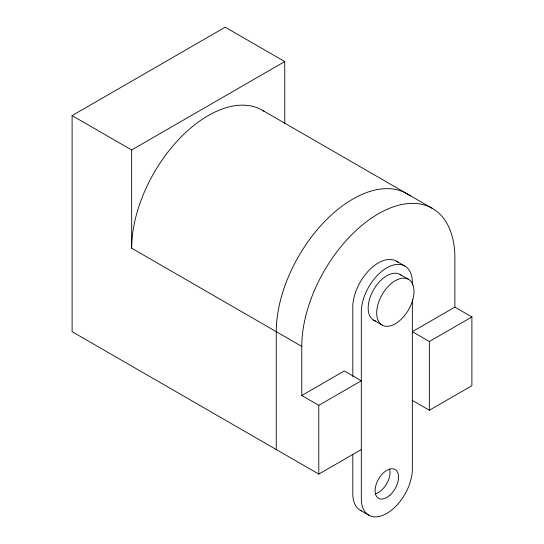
<?xml version="1.0" encoding="UTF-8"?>
<svg xmlns="http://www.w3.org/2000/svg" width="544" height="544" viewBox="0 0 544 544"><rect width="100%" height="100%" fill="white"/><g stroke="black" fill="none" stroke-linecap="round" stroke-linejoin="round"><path stroke-width="0.82" d="M361.311 449.541L318.784 474.096L72.107 331.677L72.107 115.593L225.216 27.2L284.757 61.574L284.757 123.386M72.107 115.593L131.655 149.974L284.757 61.574M301.77 395.515L344.298 370.96L361.311 380.786L318.784 405.341L301.77 395.515L301.77 346.406A108.263 62.506 -60 0 1 378.325 213.812A108.263 62.506 -60 0 1 454.879 258.012L454.879 307.122L412.345 331.677L429.359 341.496L471.893 316.941L471.893 385.696L429.359 410.251L412.345 400.432M262.337 110.235L432.46 208.454M396.365 261.134L404.872 266.05M400.024 274.441L408.53 279.351A26.391 15.239 -60 0 1 400.166 320.239A26.391 15.239 -60 0 1 377.312 307.04A26.391 15.239 -60 0 1 408.53 279.351M454.879 307.122L471.893 316.941M373.633 320.158L382.14 325.067M131.655 149.974L131.655 248.193L301.77 346.406M360.278 510.258L368.784 515.168M429.359 341.496L429.359 410.251M412.345 285.11L412.345 282.567A36.088 20.835 -60 0 0 386.832 267.832A36.088 20.835 -60 0 0 361.311 312.032L361.311 498.651A36.088 20.835 -60 0 0 386.832 513.38A36.088 20.835 -60 0 0 412.345 469.186L412.345 299.533M352.804 376.462L352.804 307.122A36.088 20.835 -60 0 1 369.893 269.443A36.088 20.835 -60 0 1 398.276 262.5M352.804 454.172L352.804 493.734A36.088 20.835 -60 0 0 361.672 510.945M318.784 405.341L318.784 474.096M276.25 449.541L276.25 331.677A108.263 62.506 -60 0 1 325.842 220.313A108.263 62.506 -60 0 1 410.36 195.962M131.655 248.193A108.263 62.506 -60 0 1 180.302 137.788A108.263 62.506 -60 0 1 264.418 111.534M389.66 468.948A16.599 9.581 -60 0 1 375.285 493.85M375.863 321.069A26.391 15.239 -60 0 1 373.293 290.285A26.391 15.239 -60 0 1 401.329 275.366M389.871 495.251A16.599 9.581 -60 0 0 395.128 469.54A16.599 9.581 -60 0 0 375.489 486.955A16.599 9.581 -60 0 0 389.871 495.251"/></g></svg>
